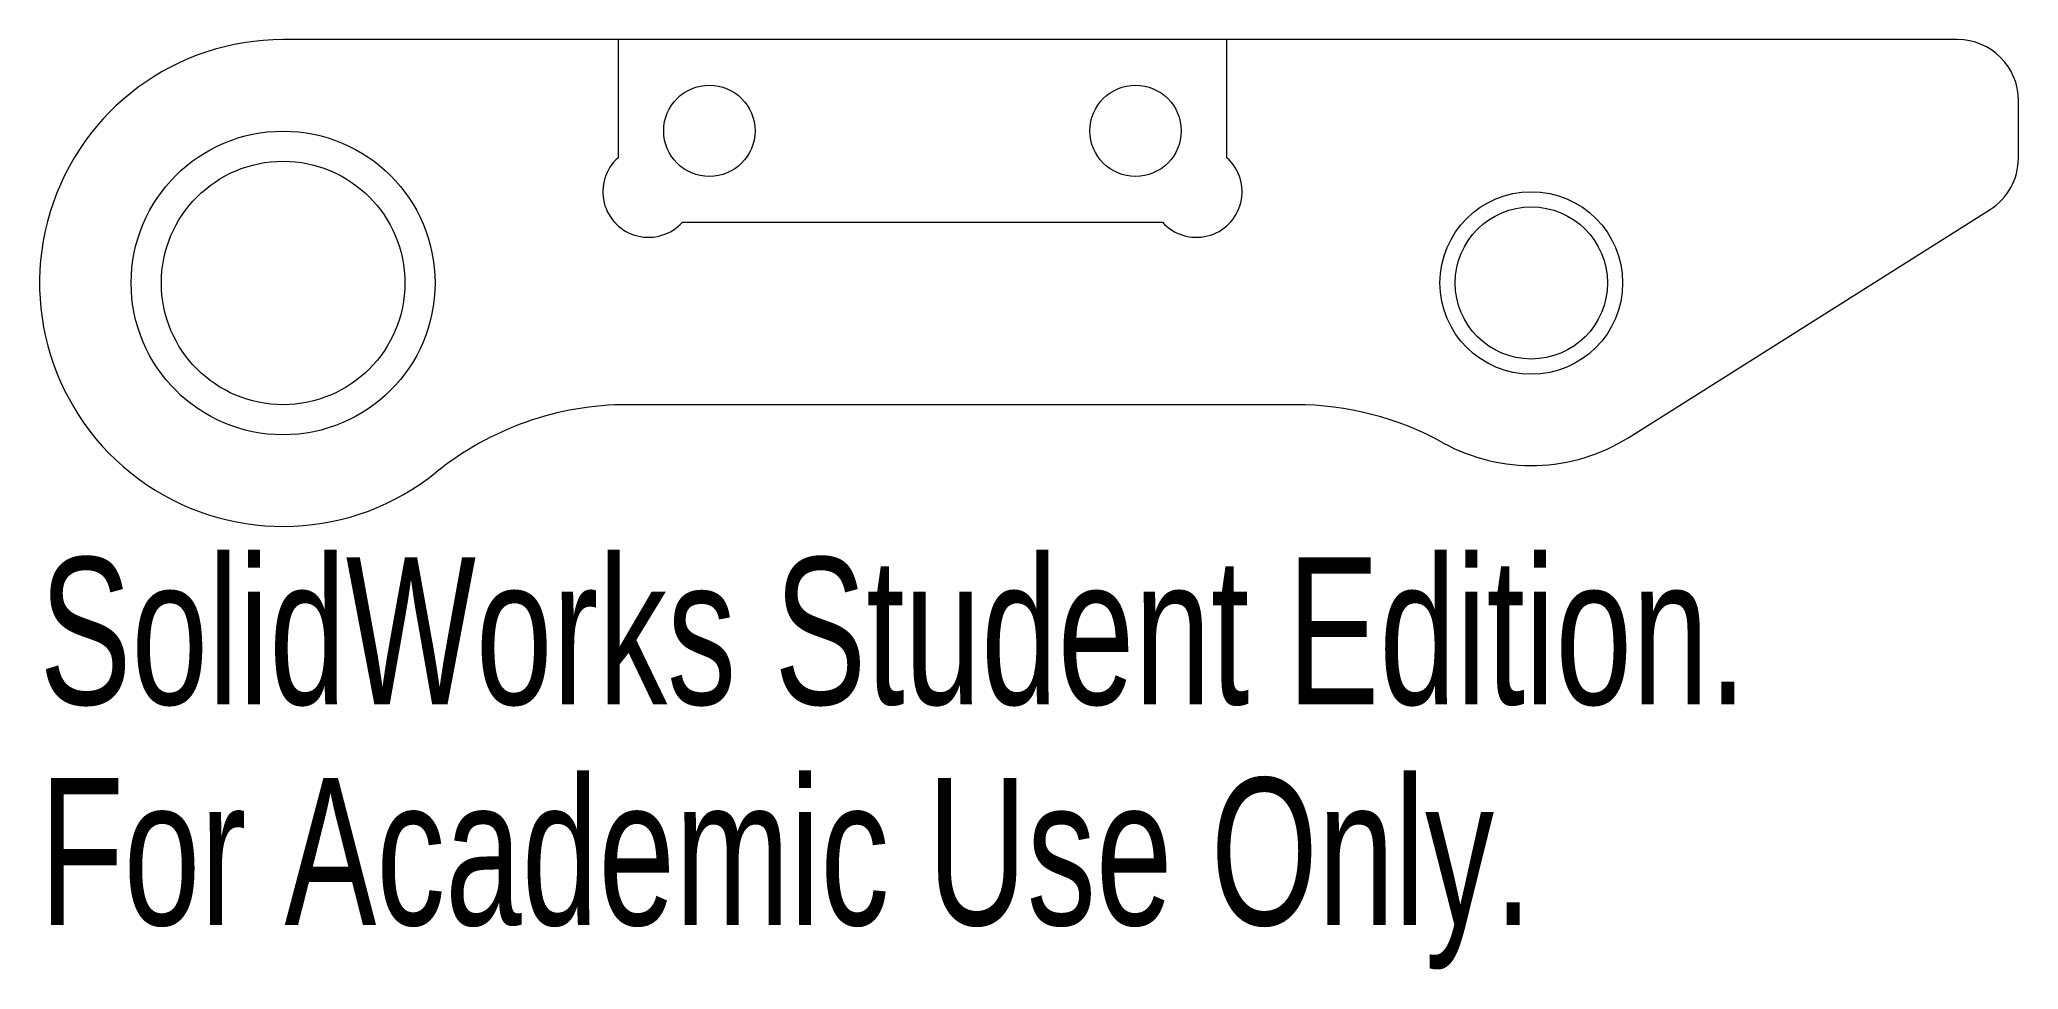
# Model space of a CAD drawing. Header units: millimetres. Extents: x 1 to 66, y 19.4 to 50.
import ezdxf

# ---------------------------------------------------------------- set-up
doc = ezdxf.new("R2010")
doc.units = ezdxf.units.MM
doc.styles.add('SLDTEXTSTYLE0', font='TXT', dxfattribs={"width": 0.7})

msp = doc.modelspace()

# ---------------------------------------------------------------- linework, layer by layer
at = {"color": 7, "linetype": 'Continuous', "lineweight": 15}
for p, q in [((64, 50), (9, 50)), ((20, 50), (20, 46.118)), ((40, 46.118), (40, 50)), ((66, 46.103), (66, 48)), ((53.201, 36.925), (65.067, 44.411)), ((22.118, 44), (37.882, 44)), ((42.254, 38), (20.314, 38))]:
    msp.add_line(p, q, dxfattribs=at)
for centre, radius in [((23, 47), 1.5), ((37, 47), 1.5), ((9, 42), 4.99), ((9, 42), 4), ((50, 42), 3), ((50, 42), 2.5)]:
    msp.add_circle(centre, radius, dxfattribs=at)
for centre, radius, start, end in [((9, 42), 8, 90, 308.94244), ((64, 48), 2, 0, 90), ((21, 45), 1.5, 131.81031, 318.18969), ((39, 45), 1.5, 221.81031, 48.18969), ((64, 46.103), 2, 302.24754, 0), ((20.314, 28), 10, 90, 128.94244), ((42.254, 28), 10, 61.04498, 90), ((50, 42), 6, 241.04498, 302.24754)]:
    msp.add_arc(centre, radius, start, end, dxfattribs=at)

# ---------------------------------------------------------------- texts
at = {"color": 7, "linetype": 'Continuous', "char_height": 4.83362, "attachment_point": 1, "style": 'SLDTEXTSTYLE0'}
for s, insert in [('SolidWorks Student Edition.', (1, 32.98)), ('For Academic Use Only.', (1, 25.73))]:
    msp.add_mtext(s, dxfattribs=dict(at, insert=insert))

doc.saveas('drawing.dxf')
